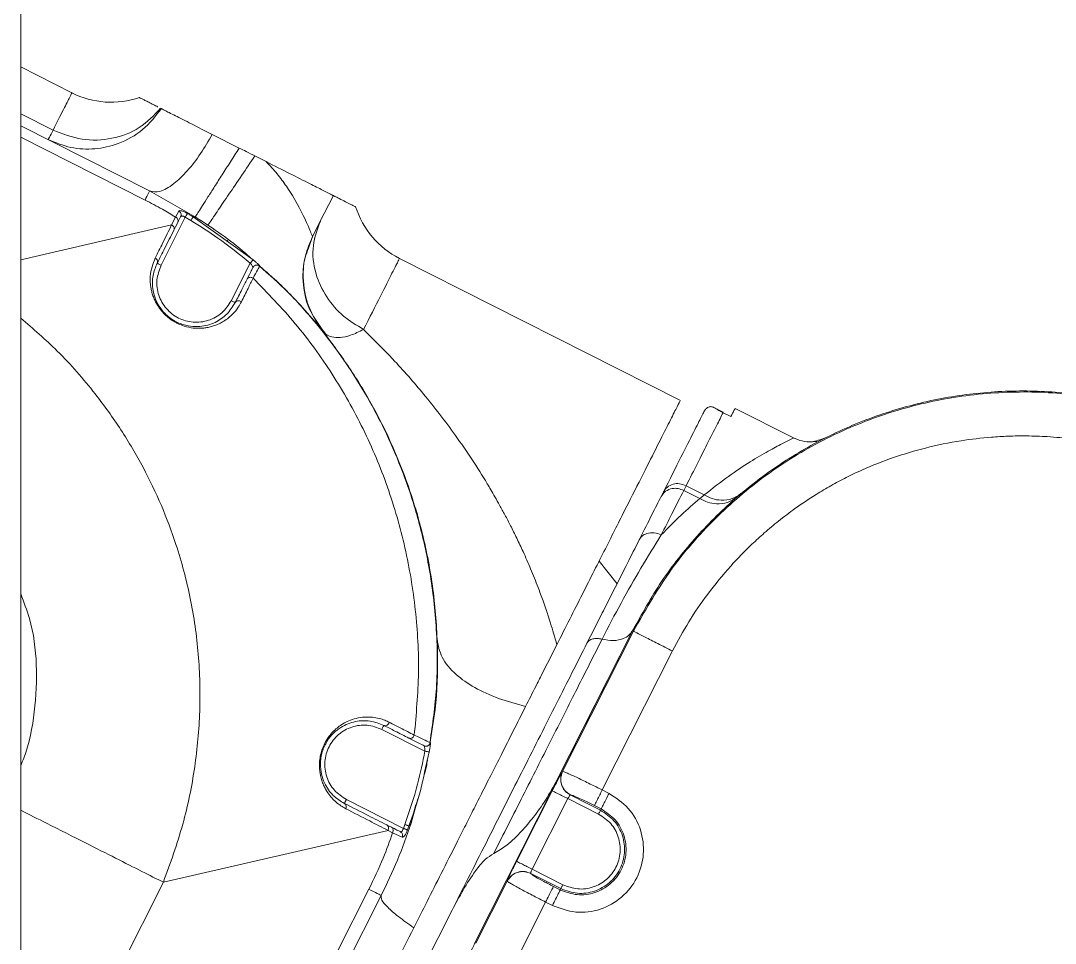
# Model space of a CAD drawing. Header units: millimetres. Extents: x 169 to 14583, y -399 to 10804.
# Drawn here: x 2617.8 to 2736.2, y 2919 to 3024.5 of the extents above; entities that cross this region are included whole.
import ezdxf

# ---------------------------------------------------------------- set-up
doc = ezdxf.new("R2010")
doc.units = ezdxf.units.MM
doc.header["$LTSCALE"] = 35

msp = doc.modelspace()

# ---------------------------------------------------------------- linework, layer by layer
at = {"color": 7, "linetype": 'Continuous', "lineweight": 18}
for p, q in [((2617.772, 2316.159), (2617.772, 3236.159)), ((2623.633, 3016.288), (2617.772, 3019.25)), ((2621.479, 3012.026), (2617.772, 3013.899)), ((2632.529, 3005.07), (2617.772, 3012.527)), ((2617.772, 3011.215), (2632.001, 3004.024)), ((2642.778, 3009.974), (2639.696, 3011.531)), ((2645.866, 3008.413), (2644.572, 3009.067)), ((2637.837, 3002.038), (2632.529, 3005.07)), ((2635.498, 3002.077), (2635.045, 3001.18)), ((2635.857, 3002.753), (2635.498, 3002.077)), ((2636.121, 3002.281), (2636.149, 3002.178)), ((2644.365, 2997.196), (2637.511, 3002.091)), ((2635.045, 3001.18), (2617.772, 2997.194)), ((2636.606, 3002.052), (2633.834, 2996.567)), ((2637.257, 3001.668), (2636.606, 3002.052)), ((2650.71, 2998.519), (2651.178, 2999.848)), ((2641.389, 2999.322), (2641.44, 2999.422)), ((2643.975, 2997.472), (2643.143, 2998.211)), ((2693.247, 2981.106), (2661.118, 2997.344)), ((2644.043, 2996.814), (2641.866, 2992.507)), ((2652.265, 2989.067), (2652.683, 2988.669)), ((2698.161, 2979.743), (2697.167, 2980.246)), ((2699.026, 2979.238), (2698.134, 2979.69)), ((2699.504, 2980.185), (2706.201, 2976.801)), ((2693.914, 2971.34), (2693.641, 2970.801)), ((2693.914, 2971.34), (2695.986, 2970.293)), ((2691.048, 2970.104), (2691.321, 2970.643)), ((2695.488, 2969.867), (2693.641, 2970.801)), ((2686.002, 2960.118), (2683.955, 2962.72)), ((2687.767, 2954.744), (2688.647, 2956.207)), ((2669.737, 2919.038), (2687.779, 2954.738)), ((2687.767, 2954.744), (2679.17, 2937.732)), ((2687.779, 2954.738), (2687.887, 2954.683)), ((2679.783, 2938.648), (2687.887, 2954.683)), ((2684.313, 2936.53), (2692.348, 2952.429)), ((2664.023, 2940.974), (2659.097, 2943.463)), ((2663.986, 2938.548), (2664.515, 2940.884)), ((2679.773, 2938.64), (2679.783, 2938.648)), ((2684.313, 2936.53), (2685.087, 2936.139)), ((2661.562, 2932.133), (2655.037, 2935.431)), ((2662.425, 2932.673), (2662.979, 2934.846)), ((2662.446, 2932.725), (2663.197, 2935.522)), ((2676.294, 2927.46), (2680.376, 2935.538)), ((2680.376, 2935.538), (2683.887, 2933.764)), ((2684.186, 2934.356), (2683.412, 2934.747)), ((2684.112, 2934.21), (2684.186, 2934.356)), ((2661.562, 2932.133), (2661.731, 2932.581)), ((2659.804, 2931.901), (2634.095, 2925.968)), ((2659.804, 2931.901), (2660.331, 2931.635)), ((2660.331, 2931.635), (2661.412, 2931.124)), ((2661.299, 2931.746), (2661.336, 2931.649)), ((2676.294, 2927.46), (2679.805, 2925.686)), ((2623.623, 2905.247), (2634.095, 2925.968)), ((2669.845, 2918.983), (2673.439, 2926.094)), ((2673.439, 2926.094), (2673.439, 2926.106)), ((2678.731, 2925.485), (2679.506, 2925.094)), ((2679.506, 2925.094), (2679.58, 2925.24)), ((2639.62, 2886.079), (2659.015, 2924.457)), ((2667.131, 2922.779), (2655.237, 2899.244)), ((2674.306, 2916.729), (2677.831, 2923.703)), ((2678.605, 2923.311), (2677.831, 2923.703)), ((2669.737, 2919.038), (2669.845, 2918.983))]:
    msp.add_line(p, q, dxfattribs=at)
at = {"color": 7, "linetype": 'Continuous', "lineweight": 18, "flags": 128}
for points in [[(2651.178, 2999.848), (2652.504, 3002.471), (2653.546, 3004.532)], [(2635.745, 3001.458), (2635.491, 3000.955), (2635.292, 3000.56)], [(2674.509, 2928.362), (2676.796, 2932.886), (2678.592, 2936.44)], [(2680.657, 2935.956), (2680.662, 2935.96), (2680.667, 2935.963)], [(2680.657, 2935.956), (2682.592, 2934.978), (2684.112, 2934.21)], [(2659.654, 2932.537), (2659.949, 2932.388), (2660.181, 2932.271)], [(2676.124, 2926.975), (2676.124, 2926.981), (2676.124, 2926.987)], [(2676.124, 2926.987), (2678.059, 2926.009), (2679.58, 2925.24)], [(2657.613, 2925.165), (2646.752, 2903.674), (2638.218, 2886.788)]]:
    msp.add_lwpolyline(points, dxfattribs=at)
at = {"color": 7, "linetype": 'Continuous', "lineweight": 18}
for centre, start, end in [((2628.143, 3025.213), 243.18857, 288.86418), ((2665.628, 3006.269), 197.5517, 243.18857)]:
    msp.add_arc(centre, 10, start, end, dxfattribs=at)
for points, knots in [([(2623.626, 3016.274), (2623.628, 3016.279), (2623.707, 3016.435), (2623.42, 3015.867), (2622.766, 3014.573), (2621.908, 3012.875), (2621.479, 3012.026)], [0, 0, 0, 0, 0.0102152, 0.3401435, 0.6700717, 1, 1, 1, 1]), ([(2631.377, 3015.736), (2631.372, 3015.739), (2631.35, 3015.75), (2631.446, 3015.701), (2631.654, 3015.596), (2631.991, 3015.426), (2632.446, 3015.196), (2632.954, 3014.939), (2633.331, 3014.749), (2633.457, 3014.684), (2633.466, 3014.68)], [0, 0, 0, 0, 0.0388555, 0.1669716, 0.2997293, 0.4488894, 0.6119763, 0.7923857, 0.9862461, 1, 1, 1, 1]), ([(2620.926, 3010.933), (2621.776, 3010.586), (2623.474, 3009.891), (2626.264, 3009.772), (2629.111, 3010.403), (2631.869, 3011.916), (2633.201, 3013.624), (2633.866, 3014.478)], [0, 0, 0, 0, 0.1867671, 0.3735343, 0.5603014, 0.7801507, 1, 1, 1, 1]), ([(2639.696, 3011.531), (2639.258, 3010.784), (2638.354, 3009.242), (2636.817, 3007.277), (2635.194, 3005.717), (2633.646, 3004.825), (2632.893, 3004.99), (2632.529, 3005.07)], [0, 0, 0, 0, 0.1788032, 0.3691635, 0.5643795, 0.7898389, 1, 1, 1, 1]), ([(2644.572, 3009.067), (2644.237, 3009.237), (2643.639, 3009.539), (2643.041, 3009.841), (2642.778, 3009.974)], [0, 0, 0, 0, 0.5602023, 1, 1, 1, 1]), ([(2644.572, 3009.067), (2644.064, 3008.319), (2643.011, 3006.77), (2641.545, 3004.612), (2640.263, 3002.726), (2639.361, 3001.398), (2639.245, 3001.228), (2639.189, 3001.146)], [0, 0, 0, 0, 0.1786165, 0.3695504, 0.5655304, 0.7911622, 1, 1, 1, 1]), ([(2645.866, 3008.413), (2646.29, 3007.954), (2647.141, 3007.032), (2648.551, 3005.113), (2649.889, 3002.803), (2650.701, 3000.971), (2651.066, 3000.058), (2651.124, 2999.905), (2651.153, 2999.829)], [0, 0, 0, 0, 0.1284438, 0.2581537, 0.5159483, 0.7641213, 0.883391, 1, 1, 1, 1]), ([(2653.546, 3004.532), (2653.484, 3004.563), (2653.361, 3004.626), (2652.387, 3005.118), (2650.819, 3005.91), (2648.611, 3007.026), (2646.781, 3007.951), (2645.866, 3008.413)], [0, 0, 0, 0, 0.1867618, 0.3735235, 0.5602853, 0.7801427, 1, 1, 1, 1]), ([(2632.529, 3005.07), (2632.5, 3005.012), (2632.448, 3004.91), (2632.137, 3004.295), (2632.001, 3004.024)], [0, 0, 0, 0, 0.5601463, 1, 1, 1, 1]), ([(2653.546, 3004.532), (2653.584, 3004.513), (2653.667, 3004.471), (2654.22, 3004.192), (2654.908, 3003.844), (2655.551, 3003.519), (2655.943, 3003.321), (2656.114, 3003.234), (2656.083, 3003.25), (2656.077, 3003.253)], [0, 0, 0, 0, 0.1559821, 0.333792, 0.5250147, 0.6920313, 0.8359965, 0.9682316, 1, 1, 1, 1]), ([(2632.001, 3004.024), (2632.666, 3003.678), (2633.856, 3003.06), (2634.996, 3002.377), (2635.498, 3002.077)], [0, 0, 0, 0, 0.5597784, 1, 1, 1, 1]), ([(2635.498, 3002.077), (2635.558, 3002.038), (2635.682, 3001.957), (2635.778, 3001.775), (2635.798, 3001.598), (2635.762, 3001.503), (2635.745, 3001.458)], [0, 0, 0, 0, 0.2702613, 0.5624294, 0.7897364, 1, 1, 1, 1]), ([(2636.074, 3002.108), (2636.023, 3002.007), (2635.932, 3001.828), (2635.803, 3001.571), (2635.745, 3001.458)], [0, 0, 0, 0, 0.5595574, 1, 1, 1, 1]), ([(2636.854, 3002.478), (2636.791, 3002.514), (2636.669, 3002.583), (2636.446, 3002.692), (2636.195, 3002.793), (2635.968, 3002.829), (2635.896, 3002.779), (2635.857, 3002.753)], [0, 0, 0, 0, 0.13320457, 0.25760528, 0.4787672, 0.72405485, 1, 1, 1, 1]), ([(2636.074, 3002.108), (2636.096, 3002.171), (2636.143, 3002.302), (2636.099, 3002.502), (2635.997, 3002.66), (2635.903, 3002.723), (2635.857, 3002.753)], [0, 0, 0, 0, 0.2693798, 0.5607258, 0.7882802, 1, 1, 1, 1]), ([(2636.208, 3002.196), (2636.188, 3002.192), (2636.127, 3002.181), (2636.095, 3002.137), (2636.074, 3002.108)], [0, 0, 0, 0, 0.32761448, 1, 1, 1, 1]), ([(2636.606, 3002.052), (2636.578, 3002.07), (2636.521, 3002.106), (2636.434, 3002.15), (2636.351, 3002.181), (2636.273, 3002.198), (2636.23, 3002.197), (2636.208, 3002.196)], [0, 0, 0, 0, 0.1999371, 0.3988706, 0.5976577, 0.7975983, 1, 1, 1, 1]), ([(2636.854, 3002.478), (2636.845, 3002.462), (2636.827, 3002.431), (2636.76, 3002.315), (2636.682, 3002.183), (2636.631, 3002.095), (2636.606, 3002.052)], [0, 0, 0, 0, 0.2727744, 0.5624788, 0.7880719, 1, 1, 1, 1]), ([(2637.511, 3002.091), (2637.388, 3002.164), (2637.17, 3002.294), (2636.951, 3002.422), (2636.854, 3002.478)], [0, 0, 0, 0, 0.5600437, 1, 1, 1, 1]), ([(2637.511, 3002.091), (2637.502, 3002.076), (2637.483, 3002.045), (2637.414, 3001.929), (2637.335, 3001.797), (2637.282, 3001.71), (2637.257, 3001.668)], [0, 0, 0, 0, 0.2770404, 0.5679932, 0.7918615, 1, 1, 1, 1]), ([(2637.837, 3002.038), (2637.785, 3002.063), (2637.693, 3002.108), (2637.567, 3002.096), (2637.511, 3002.091)], [0, 0, 0, 0, 0.5592937, 1, 1, 1, 1]), ([(2635.045, 3001.18), (2634.702, 3000.489), (2634.09, 2999.254), (2633.447, 2997.959), (2633.164, 2997.389)], [0, 0, 0, 0, 0.5599979, 1, 1, 1, 1]), ([(2635.292, 3000.56), (2635.312, 3000.62), (2635.355, 3000.745), (2635.301, 3000.938), (2635.189, 3001.091), (2635.092, 3001.151), (2635.045, 3001.18)], [0, 0, 0, 0, 0.2702613, 0.5624294, 0.7897365, 1, 1, 1, 1]), ([(2644.043, 2996.814), (2642.824, 2997.798), (2640.656, 2999.549), (2638.293, 3001.022), (2637.257, 3001.668)], [0, 0, 0, 0, 0.5620497, 1, 1, 1, 1]), ([(2644.038, 2997.43), (2643.852, 2997.601), (2641.957, 2999.358), (2639.791, 3000.767), (2637.837, 3002.038)], [0, 0, 0, 0, 0.0977542, 1, 1, 1, 1]), ([(2657.01, 2989.217), (2656.215, 2989.693), (2654.563, 2990.681), (2652.648, 2992.919), (2651.359, 2995.701), (2651.012, 2998.797), (2651.726, 3000.697), (2652.069, 3001.61)], [0, 0, 0, 0, 0.1768132, 0.3671494, 0.5635509, 0.7902753, 1, 1, 1, 1]), ([(2635.292, 3000.56), (2634.944, 2999.873), (2634.324, 2998.646), (2633.674, 2997.359), (2633.388, 2996.792)], [0, 0, 0, 0, 0.5602368, 1, 1, 1, 1]), ([(2652.265, 2989.067), (2651.66, 2989.989), (2650.446, 2991.838), (2649.954, 2994.899), (2650.216, 2997.623), (2650.848, 2999.111), (2651.153, 2999.829)], [0, 0, 0, 0, 0.2878119, 0.5770094, 0.7956661, 1, 1, 1, 1]), ([(2651.153, 2999.829), (2651.156, 2999.826), (2651.162, 2999.819), (2651.173, 2999.839), (2651.178, 2999.848)], [0, 0, 0, 0, 0.5524204, 1, 1, 1, 1]), ([(2652.683, 2988.669), (2652.023, 2989.556), (2650.673, 2991.37), (2650.024, 2994.507), (2650.103, 2996.97), (2650.57, 2998.161), (2650.71, 2998.519)], [0, 0, 0, 0, 0.3111112, 0.6365664, 0.8908496, 1, 1, 1, 1]), ([(2633.164, 2997.389), (2632.912, 2996.723), (2632.533, 2995.724), (2632.597, 2994.312), (2632.755, 2993.547), (2632.899, 2993.066), (2633.129, 2992.495), (2633.48, 2991.859), (2633.946, 2991.249), (2634.359, 2990.839), (2634.703, 2990.541), (2635.052, 2990.281), (2635.433, 2990.05), (2635.908, 2989.81), (2636.612, 2989.531), (2637.356, 2989.382), (2638.013, 2989.339), (2638.494, 2989.349), (2638.978, 2989.402), (2639.476, 2989.503), (2639.988, 2989.659), (2640.507, 2989.875), (2641.241, 2990.277), (2641.998, 2990.891), (2642.639, 2991.668), (2642.913, 2992.17), (2643.025, 2992.377)], [0, 0, 0, 0, 0.1626966, 0.2441713, 0.2714095, 0.2986953, 0.3260428, 0.3647261, 0.3985442, 0.4208909, 0.4331811, 0.4517537, 0.4716627, 0.486392, 0.5177595, 0.5697463, 0.5957695, 0.6218004, 0.6494997, 0.6800969, 0.713593, 0.7499906, 0.7892937, 0.8806276, 0.9508678, 1, 1, 1, 1]), ([(2633.164, 2997.389), (2633.22, 2997.349), (2633.336, 2997.265), (2633.421, 2997.09), (2633.437, 2996.924), (2633.404, 2996.835), (2633.388, 2996.792)], [0, 0, 0, 0, 0.2735635, 0.5653915, 0.7910605, 1, 1, 1, 1]), ([(2633.388, 2996.792), (2633.203, 2996.34), (2632.835, 2995.439), (2632.808, 2994.019), (2633.153, 2992.707), (2633.63, 2991.789), (2634.234, 2991.058), (2634.792, 2990.558), (2635.408, 2990.155), (2636.24, 2989.767), (2637.229, 2989.534), (2638.627, 2989.519), (2640.079, 2989.961), (2641.451, 2990.912), (2642.025, 2991.825), (2642.313, 2992.282)], [0, 0, 0, 0, 0.1268297, 0.2527814, 0.3151512, 0.3764278, 0.4067183, 0.436813, 0.4669906, 0.4974482, 0.5590231, 0.6214362, 0.7471284, 0.8735012, 1, 1, 1, 1]), ([(2643.671, 2994.969), (2643.855, 2995.333), (2644.181, 2995.979), (2644.296, 2996.206), (2644.346, 2996.306)], [0, 0, 0, 0, 0.5634778, 1, 1, 1, 1]), ([(2644.043, 2996.814), (2644.088, 2996.867), (2644.181, 2996.978), (2644.287, 2997.103), (2644.345, 2997.171), (2644.353, 2997.181), (2644.355, 2997.184)], [0, 0, 0, 0, 0.3024937, 0.6285287, 0.8822839, 1, 1, 1, 1]), ([(2644.346, 2996.306), (2644.347, 2996.325), (2644.35, 2996.365), (2644.28, 2996.487), (2644.174, 2996.641), (2644.087, 2996.756), (2644.043, 2996.814)], [0, 0, 0, 0, 0.2421011, 0.4900932, 0.7437428, 1, 1, 1, 1]), ([(2644.918, 2996.553), (2644.883, 2996.563), (2644.791, 2996.589), (2644.624, 2996.56), (2644.452, 2996.468), (2644.38, 2996.358), (2644.346, 2996.306)], [0, 0, 0, 0, 0.1570663, 0.4222765, 0.7261675, 1, 1, 1, 1]), ([(2645.115, 2996.458), (2645.072, 2996.488), (2644.982, 2996.551), (2644.811, 2996.587), (2644.625, 2996.562), (2644.451, 2996.467), (2644.38, 2996.358), (2644.346, 2996.306)], [0, 0, 0, 0, 0.17353034, 0.36499259, 0.56478348, 0.79371372, 1, 1, 1, 1]), ([(2645.115, 2996.458), (2645.116, 2996.467), (2645.118, 2996.488), (2645.062, 2996.565), (2644.929, 2996.701), (2644.727, 2996.884), (2644.533, 2997.053), (2644.423, 2997.147), (2644.365, 2997.196)], [0, 0, 0, 0, 0.13184907, 0.27298674, 0.50706283, 0.73565031, 0.86243103, 1, 1, 1, 1]), ([(2644.37, 2995.081), (2644.55, 2995.42), (2644.909, 2996.097), (2645.046, 2996.337), (2645.115, 2996.458)], [0, 0, 0, 0, 0.4999104, 1, 1, 1, 1]), ([(2664.608, 2942.011), (2664.901, 2944.061), (2665.528, 2948.45), (2665.421, 2955.136), (2664.654, 2961.684), (2663.319, 2967.549), (2661.631, 2972.692), (2659.75, 2977.115), (2657.661, 2981.161), (2655.481, 2984.71), (2653.113, 2988.032), (2650.491, 2991.229), (2647.815, 2994.135), (2645.831, 2995.844), (2645.058, 2996.511)], [0, 0, 0, 0, 0.103629, 0.2219188, 0.3305052, 0.4292992, 0.518245, 0.5973138, 0.666496, 0.7433582, 0.803596, 0.8690369, 0.9489221, 1, 1, 1, 1]), ([(2664.58, 2941.766), (2664.805, 2943.08), (2665.389, 2946.49), (2665.56, 2952.164), (2665.164, 2958.664), (2664.024, 2965.123), (2662.357, 2970.863), (2660.359, 2975.905), (2658.186, 2980.305), (2655.625, 2984.576), (2652.411, 2989.012), (2648.934, 2993.078), (2646.2, 2995.488), (2645.065, 2996.488)], [0, 0, 0, 0, 0.0662992, 0.1720709, 0.2800305, 0.3875058, 0.4944818, 0.5737557, 0.6542829, 0.7360606, 0.8190874, 0.924863, 1, 1, 1, 1]), ([(2657.01, 2989.217), (2657.69, 2990.563), (2659.051, 2993.255), (2660.335, 2995.797), (2661.052, 2997.214), (2661.049, 2997.209), (2661.048, 2997.207)], [0, 0, 0, 0, 0.2726963, 0.5453925, 0.8180888, 1, 1, 1, 1]), ([(2642.313, 2992.282), (2642.569, 2992.789), (2643.027, 2993.696), (2643.474, 2994.58), (2643.671, 2994.969)], [0, 0, 0, 0, 0.5591731, 1, 1, 1, 1]), ([(2643.025, 2992.377), (2643.28, 2992.888), (2643.734, 2993.801), (2644.176, 2994.69), (2644.37, 2995.081)], [0, 0, 0, 0, 0.5600015, 1, 1, 1, 1]), ([(2644.37, 2995.081), (2644.326, 2995.106), (2644.234, 2995.159), (2644.074, 2995.189), (2643.907, 2995.171), (2643.757, 2995.098), (2643.699, 2995.011), (2643.671, 2994.969)], [0, 0, 0, 0, 0.1761787, 0.3680679, 0.5666456, 0.7938934, 1, 1, 1, 1]), ([(2662.809, 2942.802), (2663.025, 2945.175), (2663.457, 2949.919), (2663.054, 2957.13), (2661.876, 2964.266), (2659.861, 2971.227), (2657.065, 2977.901), (2653.516, 2984.169), (2649.323, 2989.994), (2646.021, 2993.386), (2644.37, 2995.081)], [0, 0, 0, 0, 0.1251804, 0.2503402, 0.3754697, 0.5005526, 0.6255696, 0.7504991, 0.8753179, 1, 1, 1, 1]), ([(2643.025, 2992.377), (2642.982, 2992.404), (2642.89, 2992.46), (2642.727, 2992.496), (2642.556, 2992.483), (2642.401, 2992.412), (2642.341, 2992.324), (2642.313, 2992.282)], [0, 0, 0, 0, 0.1742621, 0.3654775, 0.564506, 0.7929462, 1, 1, 1, 1]), ([(2634.095, 2925.968), (2634.891, 2928.161), (2636.449, 2932.449), (2637.78, 2939.04), (2638.38, 2945.564), (2638.218, 2952.039), (2637.3, 2958.448), (2635.791, 2964.131), (2633.914, 2969.126), (2631.816, 2973.512), (2629.287, 2977.793), (2626.051, 2982.28), (2622.272, 2986.645), (2619.197, 2989.292), (2617.772, 2990.519)], [0, 0, 0, 0, 0.0985185, 0.1926971, 0.282353, 0.3735797, 0.4639683, 0.5533239, 0.619628, 0.6876299, 0.7572443, 0.8283924, 0.9204394, 1, 1, 1, 1]), ([(2652.683, 2988.669), (2652.903, 2988.549), (2653.364, 2988.299), (2654.318, 2988.256), (2655.517, 2988.491), (2656.499, 2988.968), (2657.01, 2989.217)], [0, 0, 0, 0, 0.2182669, 0.4573774, 0.7177162, 1, 1, 1, 1]), ([(2679.116, 2953.144), (2678.993, 2953.585), (2678.764, 2954.41), (2678.417, 2955.547), (2678.121, 2956.471), (2677.836, 2957.323), (2677.469, 2958.369), (2676.902, 2959.9), (2676.145, 2961.782), (2675.32, 2963.665), (2674.548, 2965.309), (2673.852, 2966.71), (2673.201, 2967.96), (2672.601, 2969.063), (2672.061, 2970.022), (2671.586, 2970.84), (2670.162, 2973.234), (2667.711, 2976.954), (2664.057, 2981.679), (2660.539, 2985.704), (2658.132, 2988.1), (2657.01, 2989.217)], [0, 0, 0, 0, 0.0314071, 0.0587213, 0.0819311, 0.0983642, 0.1209343, 0.1587462, 0.2118652, 0.262483, 0.3027756, 0.3395009, 0.3726436, 0.4021891, 0.4281252, 0.4504407, 0.4691251, 0.6252535, 0.7658909, 0.8908667, 1, 1, 1, 1]), ([(2687.887, 2954.683), (2689.15, 2956.926), (2691.674, 2961.411), (2696.718, 2967.297), (2702.536, 2972.384), (2709.089, 2976.501), (2716.149, 2979.543), (2723.549, 2981.465), (2731.101, 2982.219), (2738.706, 2981.9), (2743.623, 2980.727), (2746.082, 2980.141)], [0, 0, 0, 0, 0.1119983, 0.2239965, 0.3359948, 0.4479931, 0.5599913, 0.6699935, 0.7799957, 0.8899978, 1, 1, 1, 1]), ([(2693.198, 2981.009), (2693.203, 2981.018), (2693.215, 2981.043), (2692.775, 2980.171), (2691.931, 2978.501), (2690.676, 2976.017), (2689.043, 2972.788), (2687.05, 2968.843), (2684.716, 2964.226), (2682.09, 2959.03), (2680.108, 2955.108), (2679.116, 2953.144)], [0, 0, 0, 0, 0.07065934, 0.18699272, 0.3029943, 0.41899597, 0.53532947, 0.65166066, 0.76765843, 0.88365932, 1, 1, 1, 1]), ([(2691.321, 2970.643), (2692.024, 2972.035), (2693.43, 2974.817), (2694.836, 2977.598), (2695.755, 2979.417), (2695.868, 2979.641), (2695.925, 2979.753)], [0, 0, 0, 0, 0.250078, 0.4999741, 0.7498828, 1, 1, 1, 1]), ([(2698.134, 2979.69), (2697.908, 2979.243), (2697.457, 2978.351), (2696.421, 2976.301), (2695.246, 2973.977), (2694.358, 2972.219), (2693.914, 2971.34)], [0, 0, 0, 0, 0.2799847, 0.5599695, 0.7799847, 1, 1, 1, 1]), ([(2696.007, 2979.899), (2695.991, 2979.872), (2695.962, 2979.824), (2695.936, 2979.775), (2695.925, 2979.753)], [0, 0, 0, 0, 0.5599913, 1, 1, 1, 1]), ([(2696.007, 2979.899), (2696.081, 2980.003), (2696.221, 2980.2), (2696.439, 2980.339), (2696.632, 2980.388), (2696.797, 2980.38), (2696.945, 2980.343), (2697.088, 2980.286), (2697.248, 2980.205), (2697.423, 2980.102), (2697.627, 2979.975), (2697.814, 2979.863), (2697.982, 2979.769), (2698.071, 2979.722), (2698.114, 2979.7), (2698.134, 2979.69)], [0, 0, 0, 0, 0.1885351, 0.3575405, 0.4876288, 0.5879901, 0.6689717, 0.7427451, 0.8079438, 0.8838587, 0.9394366, 0.9775817, 0.9903762, 0.9954363, 1, 1, 1, 1]), ([(2692.348, 2952.429), (2692.953, 2953.552), (2694.161, 2955.799), (2696.399, 2959.045), (2698.823, 2962.009), (2701.047, 2964.296), (2702.9, 2965.992), (2704.536, 2967.36), (2706.506, 2968.849), (2708.512, 2970.189), (2710.482, 2971.356), (2712.242, 2972.295), (2714.606, 2973.419), (2717.613, 2974.608), (2721.389, 2975.734), (2725.141, 2976.501), (2728.31, 2976.874), (2730.817, 2977.021), (2732.949, 2977.052), (2735.418, 2976.965), (2737.819, 2976.741), (2740.084, 2976.403), (2742.043, 2976.027), (2743.344, 2975.697), (2744.003, 2975.53)], [0, 0, 0, 0, 0.0624932, 0.12497729, 0.1929489, 0.24997496, 0.28122556, 0.31605152, 0.35445448, 0.40226411, 0.43421271, 0.46667772, 0.5, 0.5624932, 0.62497729, 0.6929489, 0.74997496, 0.78122556, 0.81605152, 0.85445448, 0.90226412, 0.93421271, 0.96667796, 1, 1, 1, 1]), ([(2706.201, 2976.801), (2706.135, 2976.769), (2706.003, 2976.706), (2704.964, 2976.191), (2703.382, 2975.349), (2701.283, 2974.113), (2698.805, 2972.498), (2696.926, 2971.028), (2695.986, 2970.293)], [0, 0, 0, 0, 0.1662312, 0.332564, 0.4990784, 0.6658174, 0.8327925, 1, 1, 1, 1]), ([(2706.201, 2976.801), (2706.524, 2976.668), (2707.172, 2976.402), (2708.442, 2976.303), (2709.292, 2976.613), (2709.811, 2976.802)], [0, 0, 0, 0, 0.2805197, 0.561039, 1, 1, 1, 1]), ([(2708.856, 2976.356), (2708.858, 2976.358), (2708.923, 2976.407), (2708.678, 2976.379), (2708.281, 2976.374), (2708.089, 2976.371)], [0, 0, 0, 0, 0.0139352, 0.5222831, 1, 1, 1, 1]), ([(2688.541, 2965.143), (2689.051, 2966.151), (2689.961, 2967.953), (2690.716, 2969.446), (2691.048, 2970.104)], [0, 0, 0, 0, 0.5599212, 1, 1, 1, 1]), ([(2691.048, 2970.104), (2691.2, 2970.321), (2691.505, 2970.756), (2692.249, 2971.04), (2692.996, 2971.057), (2693.426, 2970.886), (2693.641, 2970.801)], [0, 0, 0, 0, 0.27961886, 0.5592377, 0.77961904, 1, 1, 1, 1]), ([(2693.641, 2970.801), (2693.204, 2969.934), (2692.422, 2968.387), (2691.481, 2966.526), (2691.067, 2965.707)], [0, 0, 0, 0, 0.55997376, 1, 1, 1, 1]), ([(2695.986, 2970.293), (2695.893, 2970.214), (2695.726, 2970.072), (2695.56, 2969.93), (2695.488, 2969.867)], [0, 0, 0, 0, 0.5600052, 1, 1, 1, 1]), ([(2700.18, 2970.432), (2699.854, 2970.213), (2699.186, 2969.765), (2698.009, 2969.628), (2696.905, 2969.811), (2696.288, 2970.134), (2695.986, 2970.293)], [0, 0, 0, 0, 0.2739227, 0.5609883, 0.7854534, 1, 1, 1, 1]), ([(2695.488, 2969.867), (2694.777, 2969.262), (2693.355, 2968.051), (2691.83, 2966.489), (2691.067, 2965.707)], [0, 0, 0, 0, 0.4996732, 1, 1, 1, 1]), ([(2699.718, 2970.038), (2699.376, 2969.805), (2698.687, 2969.336), (2697.478, 2969.207), (2696.381, 2969.399), (2695.778, 2969.715), (2695.488, 2969.867)], [0, 0, 0, 0, 0.2854547, 0.5752724, 0.7950923, 1, 1, 1, 1]), ([(2691.067, 2965.707), (2690.299, 2964.47), (2688.82, 2962.084), (2686.538, 2958.111), (2685.023, 2955.188), (2684.295, 2953.786)], [0, 0, 0, 0, 0.3594241, 0.6926038, 1, 1, 1, 1]), ([(2691.067, 2965.707), (2690.801, 2965.809), (2690.248, 2966.021), (2689.448, 2965.927), (2688.851, 2965.61), (2688.641, 2965.294), (2688.541, 2965.143)], [0, 0, 0, 0, 0.2702613, 0.5624294, 0.7897364, 1, 1, 1, 1]), ([(2682.559, 2953.307), (2682.925, 2954.03), (2683.667, 2955.498), (2684.742, 2957.625), (2685.925, 2959.966), (2687.215, 2962.518), (2688.088, 2964.247), (2688.541, 2965.143)], [0, 0, 0, 0, 0.1599902, 0.3247221, 0.5019346, 0.7419906, 1, 1, 1, 1]), ([(2617.772, 2958.953), (2618.133, 2958.028), (2619.144, 2955.436), (2619.712, 2950.838), (2619.451, 2945.458), (2618.721, 2941.555), (2617.894, 2939.6), (2617.772, 2939.312)], [0, 0, 0, 0, 0.1480451, 0.4147783, 0.6828441, 0.9534017, 1, 1, 1, 1]), ([(2684.295, 2953.786), (2684.734, 2953.709), (2685.618, 2953.554), (2686.671, 2953.771), (2687.401, 2954.186), (2687.648, 2954.562), (2687.767, 2954.744)], [0, 0, 0, 0, 0.2851816, 0.5750643, 0.7950185, 1, 1, 1, 1]), ([(2675.546, 2946.081), (2674.484, 2946.369), (2672.326, 2946.955), (2669.636, 2948.207), (2667.383, 2949.783), (2665.796, 2951.66), (2665.546, 2953.071), (2665.423, 2953.764)], [0, 0, 0, 0, 0.1824162, 0.3707172, 0.5615059, 0.7844248, 1, 1, 1, 1]), ([(2667.131, 2922.779), (2668.534, 2925.556), (2671.34, 2931.108), (2675.344, 2939.029), (2679.147, 2946.555), (2681.422, 2951.055), (2682.559, 2953.307)], [0, 0, 0, 0, 0.2500992, 0.4999754, 0.7498636, 1, 1, 1, 1]), ([(2679.116, 2953.144), (2678.544, 2952.012), (2677.737, 2950.417), (2676.553, 2948.073), (2675.934, 2946.848), (2675.546, 2946.081)], [0, 0, 0, 0, 0.476824, 0.6720991, 1, 1, 1, 1]), ([(2662.747, 2920.756), (2663.257, 2921.765), (2664.325, 2923.878), (2665.964, 2927.12), (2667.386, 2929.934), (2668.585, 2932.308), (2669.54, 2934.196), (2670.537, 2936.17), (2671.619, 2938.311), (2672.832, 2940.71), (2674.157, 2943.332), (2675.077, 2945.152), (2675.546, 2946.081)], [0, 0, 0, 0, 0.1048629, 0.2193159, 0.3485397, 0.4202211, 0.4954247, 0.573657, 0.6611205, 0.7624304, 0.8787231, 1, 1, 1, 1]), ([(2659.939, 2944.272), (2659.773, 2944.351), (2659.405, 2944.529), (2658.772, 2944.733), (2658.002, 2944.871), (2657.114, 2944.888), (2656.201, 2944.756), (2655.364, 2944.481), (2654.495, 2944.042), (2653.803, 2943.518), (2653.332, 2943.007), (2653.174, 2942.814), (2652.945, 2942.519), (2652.691, 2942.131), (2652.443, 2941.626), (2652.251, 2941.155), (2652.076, 2940.556), (2651.953, 2939.774), (2651.95, 2939.118), (2652.004, 2938.573), (2652.085, 2938.102), (2652.221, 2937.597), (2652.416, 2937.085), (2652.646, 2936.623), (2653.093, 2935.899), (2653.835, 2935.061), (2654.592, 2934.606), (2654.969, 2934.379)], [0, 0, 0, 0, 0.03729004, 0.08275135, 0.13620771, 0.19781646, 0.26316977, 0.31866078, 0.36429044, 0.4378018, 0.46063187, 0.46852526, 0.47405899, 0.51430948, 0.53157048, 0.54687623, 0.57871705, 0.60842075, 0.64537223, 0.66442671, 0.68499273, 0.71530738, 0.74562666, 0.77596429, 0.80633133, 0.90362516, 1, 1, 1, 1]), ([(2659.322, 2943.909), (2658.807, 2944.11), (2657.776, 2944.512), (2656.087, 2944.443), (2654.658, 2943.916), (2653.562, 2943.069), (2652.929, 2942.309), (2652.51, 2941.541), (2652.265, 2940.896), (2652.11, 2940.212), (2652.035, 2939.309), (2652.16, 2938.288), (2652.631, 2936.986), (2653.503, 2935.792), (2654.374, 2935.254), (2654.812, 2934.984)], [0, 0, 0, 0, 0.1265033, 0.2529124, 0.3785941, 0.440991, 0.5025884, 0.5331071, 0.5634019, 0.5936201, 0.6239656, 0.6851809, 0.7474375, 0.8732217, 1, 1, 1, 1]), ([(2659.939, 2944.272), (2659.92, 2944.224), (2659.88, 2944.123), (2659.772, 2943.994), (2659.628, 2943.899), (2659.465, 2943.86), (2659.369, 2943.893), (2659.322, 2943.909)], [0, 0, 0, 0, 0.1740216, 0.3653185, 0.5645973, 0.7931987, 1, 1, 1, 1]), ([(2662.809, 2942.802), (2662.277, 2943.075), (2661.328, 2943.561), (2660.363, 2944.054), (2659.939, 2944.272)], [0, 0, 0, 0, 0.5599982, 1, 1, 1, 1]), ([(2662.194, 2942.458), (2661.661, 2942.727), (2660.711, 2943.207), (2659.746, 2943.695), (2659.322, 2943.909)], [0, 0, 0, 0, 0.5607887, 1, 1, 1, 1]), ([(2662.194, 2942.458), (2662.232, 2942.444), (2662.311, 2942.414), (2662.451, 2942.43), (2662.599, 2942.501), (2662.733, 2942.63), (2662.785, 2942.747), (2662.809, 2942.802)], [0, 0, 0, 0, 0.1733494, 0.3637292, 0.5623778, 0.7913536, 1, 1, 1, 1]), ([(2663.932, 2941.58), (2663.771, 2941.661), (2663.48, 2941.808), (2662.591, 2942.258), (2662.194, 2942.458)], [0, 0, 0, 0, 0.5538074, 1, 1, 1, 1]), ([(2664.648, 2941.939), (2664.5, 2942.003), (2664.204, 2942.131), (2663.274, 2942.579), (2662.809, 2942.802)], [0, 0, 0, 0, 0.5001363, 1, 1, 1, 1]), ([(2664.648, 2941.939), (2664.634, 2941.888), (2664.603, 2941.778), (2664.489, 2941.64), (2664.321, 2941.541), (2664.119, 2941.51), (2663.992, 2941.557), (2663.932, 2941.58)], [0, 0, 0, 0, 0.1726997, 0.3644376, 0.565097, 0.7945823, 1, 1, 1, 1]), ([(2664.515, 2940.884), (2664.529, 2940.961), (2664.555, 2941.109), (2664.599, 2941.365), (2664.644, 2941.638), (2664.663, 2941.817), (2664.664, 2941.915), (2664.653, 2941.931), (2664.648, 2941.939)], [0, 0, 0, 0, 0.14271311, 0.27310868, 0.49702514, 0.73211196, 0.86523385, 1, 1, 1, 1]), ([(2661.731, 2932.581), (2662.254, 2934.107), (2663.198, 2936.856), (2663.769, 2939.705), (2664.023, 2940.974)], [0, 0, 0, 0, 0.5549864, 1, 1, 1, 1]), ([(2663.964, 2941.52), (2663.959, 2941.535), (2663.95, 2941.565), (2663.938, 2941.575), (2663.932, 2941.58)], [0, 0, 0, 0, 0.5037717, 1, 1, 1, 1]), ([(2664.023, 2940.974), (2664.017, 2941.048), (2664.007, 2941.196), (2663.989, 2941.395), (2663.972, 2941.479), (2663.964, 2941.52)], [0, 0, 0, 0, 0.3413706, 0.6763773, 1, 1, 1, 1]), ([(2664.515, 2940.884), (2664.506, 2940.886), (2664.486, 2940.889), (2664.353, 2940.914), (2664.189, 2940.943), (2664.077, 2940.964), (2664.023, 2940.974)], [0, 0, 0, 0, 0.2703808, 0.5623985, 0.789617, 1, 1, 1, 1]), ([(2663.853, 2937.962), (2663.981, 2938.378), (2664.18, 2939.026), (2664.27, 2939.703), (2664.302, 2939.945)], [0, 0, 0, 0, 0.642055, 1, 1, 1, 1]), ([(2662.193, 2932.408), (2662.686, 2933.792), (2663.405, 2935.806), (2663.847, 2937.895), (2663.986, 2938.548)], [0, 0, 0, 0, 0.6871299, 1, 1, 1, 1]), ([(2679.136, 2937.497), (2679.25, 2937.715), (2679.475, 2938.142), (2679.696, 2938.536), (2679.748, 2938.606), (2679.773, 2938.64)], [0, 0, 0, 0, 0.3411511, 0.6698153, 1, 1, 1, 1]), ([(2679.773, 2938.64), (2679.675, 2938.362), (2679.479, 2937.805), (2679.661, 2936.978), (2680.072, 2936.331), (2680.462, 2936.081), (2680.657, 2935.956)], [0, 0, 0, 0, 0.2796195, 0.559239, 0.7796197, 1, 1, 1, 1]), ([(2680.667, 2935.963), (2680.422, 2936.13), (2679.933, 2936.462), (2679.588, 2937.235), (2679.535, 2938), (2679.7, 2938.432), (2679.783, 2938.648)], [0, 0, 0, 0, 0.2796194, 0.559239, 0.7796198, 1, 1, 1, 1]), ([(2679.783, 2938.648), (2679.822, 2938.642), (2679.898, 2938.63), (2680.296, 2938.464), (2680.838, 2938.22), (2681.676, 2937.827), (2682.852, 2937.261), (2683.851, 2936.761), (2684.313, 2936.53)], [0, 0, 0, 0, 0.1538413, 0.2995057, 0.4369888, 0.566286, 0.7993587, 1, 1, 1, 1]), ([(2679.17, 2937.732), (2678.735, 2936.935), (2677.908, 2935.421), (2676.508, 2933.463), (2675.036, 2931.731), (2673.589, 2930.258), (2672.406, 2929.558), (2671.9, 2929.258)], [0, 0, 0, 0, 0.2406289, 0.4573277, 0.6367228, 0.8443226, 1, 1, 1, 1]), ([(2678.592, 2936.44), (2678.759, 2936.769), (2678.957, 2937.16), (2679.112, 2937.451), (2679.136, 2937.497)], [0, 0, 0, 0, 0.8424816, 1, 1, 1, 1]), ([(2678.592, 2936.44), (2678.629, 2936.421), (2678.706, 2936.382), (2679.191, 2936.137), (2679.783, 2935.838), (2680.184, 2935.636), (2680.376, 2935.538)], [0, 0, 0, 0, 0.2716166, 0.5636342, 0.7902637, 1, 1, 1, 1]), ([(2685.087, 2936.139), (2685.878, 2935.618), (2687.459, 2934.576), (2688.845, 2932.015), (2689.199, 2929.174), (2688.427, 2926.399), (2686.651, 2924.132), (2684.154, 2922.732), (2681.269, 2922.328), (2679.493, 2922.984), (2678.605, 2923.311)], [0, 0, 0, 0, 0.1250101, 0.2499986, 0.3749959, 0.4999959, 0.624992, 0.7499935, 0.8749467, 1, 1, 1, 1]), ([(2680.376, 2935.538), (2680.409, 2935.601), (2680.476, 2935.727), (2680.563, 2935.864), (2680.626, 2935.944), (2680.647, 2935.952), (2680.657, 2935.956)], [0, 0, 0, 0, 0.27866085, 0.55801875, 0.77880124, 1, 1, 1, 1]), ([(2680.667, 2935.963), (2680.736, 2935.954), (2680.874, 2935.935), (2681.613, 2935.617), (2682.499, 2935.203), (2683.108, 2934.899), (2683.412, 2934.747)], [0, 0, 0, 0, 0.2796963, 0.5593379, 0.7796715, 1, 1, 1, 1]), ([(2683.412, 2934.747), (2683.433, 2934.789), (2683.477, 2934.876), (2683.72, 2935.355), (2684.015, 2935.941), (2684.216, 2936.338), (2684.313, 2936.53)], [0, 0, 0, 0, 0.2688542, 0.5596592, 0.7873468, 1, 1, 1, 1]), ([(2654.969, 2934.379), (2654.991, 2934.447), (2655.036, 2934.585), (2655.002, 2934.776), (2654.922, 2934.913), (2654.847, 2934.961), (2654.812, 2934.984)], [0, 0, 0, 0, 0.2818819, 0.5756593, 0.7978057, 1, 1, 1, 1]), ([(2654.812, 2934.984), (2655.729, 2934.521), (2657.368, 2933.693), (2658.955, 2932.891), (2659.654, 2932.537)], [0, 0, 0, 0, 0.5597606, 1, 1, 1, 1]), ([(2634.095, 2925.968), (2633.315, 2926.363), (2631.755, 2927.151), (2628.697, 2928.696), (2625.035, 2930.547), (2621.326, 2932.422), (2618.763, 2933.717), (2617.772, 2934.218)], [0, 0, 0, 0, 0.2032364, 0.4064728, 0.6097092, 0.8491017, 1, 1, 1, 1]), ([(2654.969, 2934.379), (2655.885, 2933.91), (2657.522, 2933.071), (2659.107, 2932.259), (2659.804, 2931.901)], [0, 0, 0, 0, 0.55999954, 1, 1, 1, 1]), ([(2684.112, 2934.21), (2684.665, 2933.846), (2685.771, 2933.118), (2686.74, 2931.326), (2686.988, 2929.34), (2686.447, 2927.4), (2685.206, 2925.814), (2683.46, 2924.835), (2681.443, 2924.553), (2680.201, 2925.011), (2679.58, 2925.24)], [0, 0, 0, 0, 0.125, 0.25, 0.3750001, 0.5, 0.6249999, 0.75, 0.875, 1, 1, 1, 1]), ([(2679.805, 2925.686), (2680.364, 2925.48), (2681.483, 2925.068), (2683.299, 2925.321), (2684.872, 2926.203), (2685.991, 2927.63), (2686.476, 2929.378), (2686.254, 2931.167), (2685.381, 2932.78), (2684.385, 2933.436), (2683.887, 2933.764)], [0, 0, 0, 0, 0.1250138, 0.2499976, 0.3749934, 0.4999935, 0.6249893, 0.7499895, 0.8749111, 1, 1, 1, 1]), ([(2683.887, 2933.764), (2683.919, 2933.827), (2683.983, 2933.954), (2684.056, 2934.098), (2684.101, 2934.187), (2684.109, 2934.202), (2684.112, 2934.21)], [0, 0, 0, 0, 0.2796422, 0.5592876, 0.7796439, 1, 1, 1, 1]), ([(2659.015, 2924.457), (2659.66, 2925.794), (2660.966, 2928.505), (2661.948, 2931.305), (2662.446, 2932.725)], [0, 0, 0, 0, 0.49326644, 1, 1, 1, 1]), ([(2659.654, 2932.537), (2659.705, 2932.501), (2659.806, 2932.428), (2659.87, 2932.246), (2659.869, 2932.062), (2659.826, 2931.955), (2659.804, 2931.901)], [0, 0, 0, 0, 0.2796191, 0.5592383, 0.7796191, 1, 1, 1, 1]), ([(2660.331, 2931.635), (2660.357, 2931.704), (2660.409, 2931.842), (2660.383, 2932.039), (2660.303, 2932.19), (2660.221, 2932.244), (2660.181, 2932.271)], [0, 0, 0, 0, 0.27961901, 0.55923824, 0.77961912, 1, 1, 1, 1]), ([(2660.181, 2932.271), (2660.411, 2932.155), (2660.822, 2931.947), (2661.083, 2931.815), (2661.197, 2931.757)], [0, 0, 0, 0, 0.5606218, 1, 1, 1, 1]), ([(2662.193, 2932.408), (2662.176, 2932.414), (2662.143, 2932.427), (2662.018, 2932.473), (2661.873, 2932.527), (2661.777, 2932.563), (2661.731, 2932.581)], [0, 0, 0, 0, 0.2722236, 0.5619252, 0.7877755, 1, 1, 1, 1]), ([(2662.022, 2931.957), (2662.054, 2932.041), (2662.111, 2932.191), (2662.168, 2932.342), (2662.193, 2932.408)], [0, 0, 0, 0, 0.55997256, 1, 1, 1, 1]), ([(2662.446, 2932.725), (2662.416, 2932.659), (2662.364, 2932.543), (2662.245, 2932.449), (2662.193, 2932.408)], [0, 0, 0, 0, 0.55782981, 1, 1, 1, 1]), ([(2657.613, 2925.165), (2658.183, 2926.351), (2659.207, 2928.482), (2659.986, 2930.667), (2660.331, 2931.635)], [0, 0, 0, 0, 0.556807, 1, 1, 1, 1]), ([(2661.197, 2931.757), (2661.232, 2931.747), (2661.284, 2931.731), (2661.355, 2931.763), (2661.389, 2931.794), (2661.406, 2931.81)], [0, 0, 0, 0, 0.5102024, 0.7574454, 1, 1, 1, 1]), ([(2661.412, 2931.124), (2661.432, 2931.191), (2661.473, 2931.328), (2661.427, 2931.525), (2661.328, 2931.674), (2661.24, 2931.73), (2661.197, 2931.757)], [0, 0, 0, 0, 0.2736359, 0.5654556, 0.7910887, 1, 1, 1, 1]), ([(2661.406, 2931.81), (2661.422, 2931.829), (2661.454, 2931.867), (2661.496, 2931.946), (2661.533, 2932.036), (2661.552, 2932.101), (2661.562, 2932.133)], [0, 0, 0, 0, 0.2491599, 0.4976386, 0.7474948, 1, 1, 1, 1]), ([(2661.412, 2931.124), (2661.455, 2931.122), (2661.541, 2931.117), (2661.703, 2931.301), (2661.817, 2931.495), (2661.894, 2931.654), (2661.949, 2931.772), (2661.996, 2931.891), (2662.022, 2931.957)], [0, 0, 0, 0, 0.26520027, 0.51929285, 0.75285416, 0.76613404, 0.87052136, 1, 1, 1, 1]), ([(2662.022, 2931.957), (2662.005, 2931.964), (2661.97, 2931.977), (2661.844, 2932.025), (2661.701, 2932.08), (2661.607, 2932.116), (2661.562, 2932.133)], [0, 0, 0, 0, 0.2763925, 0.5669519, 0.7910412, 1, 1, 1, 1]), ([(2671.9, 2929.258), (2671.565, 2929.038), (2670.761, 2928.509), (2669.056, 2926.358), (2667.961, 2924.322), (2667.131, 2922.779)], [0, 0, 0, 0, 0.147029, 0.353436, 1, 1, 1, 1]), ([(2673.976, 2927.287), (2674.03, 2927.399), (2674.188, 2927.724), (2674.382, 2928.109), (2674.509, 2928.362)], [0, 0, 0, 0, 0.341915, 1, 1, 1, 1]), ([(2674.509, 2928.362), (2674.549, 2928.342), (2674.627, 2928.303), (2675.105, 2928.061), (2675.687, 2927.767), (2676.091, 2927.563), (2676.294, 2927.46)], [0, 0, 0, 0, 0.2796315, 0.559263, 0.7796316, 1, 1, 1, 1]), ([(2673.439, 2926.106), (2673.46, 2926.168), (2673.502, 2926.291), (2673.733, 2926.789), (2673.924, 2927.181), (2673.976, 2927.287)], [0, 0, 0, 0, 0.4204443, 0.8420556, 1, 1, 1, 1]), ([(2673.439, 2926.106), (2673.598, 2926.342), (2673.929, 2926.834), (2674.714, 2927.188), (2675.49, 2927.233), (2675.918, 2927.067), (2676.124, 2926.987)], [0, 0, 0, 0, 0.2702785, 0.5624247, 0.789719, 1, 1, 1, 1]), ([(2673.439, 2926.094), (2673.605, 2926.338), (2673.937, 2926.826), (2674.711, 2927.17), (2675.475, 2927.223), (2675.908, 2927.057), (2676.124, 2926.975)], [0, 0, 0, 0, 0.2796194, 0.559239, 0.7796198, 1, 1, 1, 1]), ([(2676.124, 2926.987), (2676.121, 2927.002), (2676.116, 2927.033), (2676.158, 2927.161), (2676.22, 2927.31), (2676.269, 2927.41), (2676.294, 2927.46)], [0, 0, 0, 0, 0.2806426, 0.5605323, 0.7804392, 1, 1, 1, 1]), ([(2678.731, 2925.485), (2678.346, 2925.683), (2677.576, 2926.079), (2676.722, 2926.556), (2676.214, 2926.869), (2676.154, 2926.939), (2676.124, 2926.975)], [0, 0, 0, 0, 0.2795609, 0.5591668, 0.7795606, 1, 1, 1, 1]), ([(2659.015, 2924.457), (2658.937, 2924.496), (2658.798, 2924.566), (2657.975, 2924.982), (2657.613, 2925.165)], [0, 0, 0, 0, 0.5596018, 1, 1, 1, 1]), ([(2677.831, 2923.703), (2677.37, 2923.938), (2676.375, 2924.446), (2675.223, 2925.057), (2674.409, 2925.499), (2673.891, 2925.79), (2673.521, 2926.012), (2673.467, 2926.066), (2673.439, 2926.094)], [0, 0, 0, 0, 0.2006301, 0.4336991, 0.5629972, 0.7004831, 0.8461522, 1, 1, 1, 1]), ([(2677.831, 2923.703), (2677.955, 2923.95), (2678.214, 2924.461), (2678.51, 2925.047), (2678.689, 2925.401), (2678.718, 2925.458), (2678.731, 2925.485)], [0, 0, 0, 0, 0.2729855, 0.5648585, 0.7908094, 1, 1, 1, 1]), ([(2679.58, 2925.24), (2679.585, 2925.252), (2679.596, 2925.274), (2679.657, 2925.393), (2679.729, 2925.537), (2679.78, 2925.636), (2679.805, 2925.686)], [0, 0, 0, 0, 0.27964182, 0.55928722, 0.77964357, 1, 1, 1, 1]), ([(2678.605, 2923.311), (2678.733, 2923.565), (2678.988, 2924.071), (2679.28, 2924.647), (2679.46, 2925.005), (2679.49, 2925.064), (2679.506, 2925.094)], [0, 0, 0, 0, 0.2796438, 0.5592878, 0.7796441, 1, 1, 1, 1]), ([(2645.97, 2887.559), (2647.328, 2890.247), (2650.045, 2895.622), (2654.263, 2903.957), (2658.518, 2912.372), (2661.337, 2917.961), (2662.747, 2920.756)], [0, 0, 0, 0, 0.2500074, 0.5000071, 0.7500007, 1, 1, 1, 1])]:
    msp.add_open_spline(points, degree=3, knots=knots, dxfattribs=at)
for points in [[(2633.778, 3014.522), (2633.017, 3013.72), (2631.496, 3012.115), (2628.261, 3010.918), (2624.752, 3010.746), (2622.57, 3011.6), (2621.479, 3012.026)], [(2639.696, 3011.531), (2638.874, 3011.947), (2637.23, 3012.778), (2635.366, 3013.72), (2634.105, 3014.357), (2633.946, 3014.438), (2633.866, 3014.478)], [(2621.479, 3012.026), (2621.318, 3011.709), (2620.997, 3011.073), (2620.95, 3010.98), (2620.926, 3010.933)], [(2642.778, 3009.974), (2642.442, 3009.448), (2641.771, 3008.397), (2640.815, 3006.9), (2639.941, 3005.53), (2639.179, 3004.336), (2638.556, 3003.36), (2638.097, 3002.642), (2637.803, 3002.181), (2637.767, 3002.124), (2637.748, 3002.095)], [(2641.866, 2992.507), (2641.539, 2992.014), (2640.884, 2991.028), (2639.285, 2990.151), (2637.506, 2989.941), (2635.766, 2990.413), (2634.354, 2991.534), (2633.468, 2993.091), (2633.226, 2994.898), (2633.631, 2996.011), (2633.834, 2996.567)], [(2633.834, 2996.567), (2633.775, 2996.597), (2633.658, 2996.656), (2633.511, 2996.73), (2633.408, 2996.782), (2633.394, 2996.789), (2633.388, 2996.792)], [(2642.313, 2992.282), (2642.306, 2992.285), (2642.292, 2992.292), (2642.189, 2992.344), (2642.042, 2992.419), (2641.925, 2992.478), (2641.866, 2992.507)], [(2687.779, 2954.738), (2688.837, 2956.647), (2690.952, 2960.466), (2695.038, 2965.607), (2699.708, 2970.204), (2704.952, 2974.143), (2710.662, 2977.366), (2716.745, 2979.816), (2723.095, 2981.451), (2729.604, 2982.242), (2736.162, 2982.181), (2742.649, 2981.25), (2748.987, 2979.534), (2752.955, 2977.714), (2754.939, 2976.804)], [(2699.026, 2979.238), (2699.166, 2979.514), (2699.445, 2980.066), (2699.485, 2980.145), (2699.504, 2980.185)], [(2691.321, 2970.643), (2691.454, 2970.839), (2691.719, 2971.231), (2692.399, 2971.551), (2693.176, 2971.623), (2693.668, 2971.434), (2693.914, 2971.34)], [(2671.9, 2929.258), (2673.022, 2931.479), (2675.266, 2935.919), (2678.462, 2942.244), (2681.512, 2948.278), (2683.368, 2951.95), (2684.295, 2953.786)], [(2684.295, 2953.786), (2684.103, 2953.821), (2683.719, 2953.892), (2683.206, 2953.823), (2682.787, 2953.635), (2682.635, 2953.416), (2682.559, 2953.307)], [(2687.887, 2954.683), (2687.967, 2954.643), (2688.127, 2954.562), (2689.164, 2954.038), (2690.623, 2953.3), (2691.773, 2952.719), (2692.348, 2952.429)], [(2655.037, 2935.431), (2654.544, 2935.758), (2653.558, 2936.413), (2652.681, 2938.012), (2652.471, 2939.791), (2652.943, 2941.531), (2654.064, 2942.943), (2655.621, 2943.829), (2657.428, 2944.071), (2658.541, 2943.666), (2659.097, 2943.463)], [(2659.097, 2943.463), (2659.127, 2943.521), (2659.186, 2943.638), (2659.26, 2943.786), (2659.312, 2943.889), (2659.319, 2943.903), (2659.322, 2943.909)], [(2685.087, 2936.139), (2684.973, 2935.913), (2684.745, 2935.46), (2684.453, 2934.883), (2684.242, 2934.467), (2684.205, 2934.393), (2684.186, 2934.356)], [(2654.812, 2934.984), (2654.815, 2934.991), (2654.822, 2935.004), (2654.874, 2935.108), (2654.949, 2935.255), (2655.008, 2935.372), (2655.037, 2935.431)], [(2684.186, 2934.356), (2684.757, 2933.98), (2685.899, 2933.228), (2686.9, 2931.378), (2687.156, 2929.327), (2686.598, 2927.324), (2685.316, 2925.686), (2683.512, 2924.676), (2681.429, 2924.384), (2680.147, 2924.857), (2679.506, 2925.094)], [(2662.747, 2920.756), (2662.13, 2921.197), (2660.895, 2922.081), (2659.697, 2923.137), (2658.983, 2923.977), (2659.004, 2924.297), (2659.015, 2924.457)], [(2687.389, 2865.314), (2685.861, 2866.16), (2682.807, 2867.852), (2678.694, 2871.12), (2675.017, 2874.856), (2671.866, 2879.051), (2669.287, 2883.619), (2667.328, 2888.484), (2666.02, 2893.564), (2665.387, 2898.771), (2665.436, 2904.017), (2666.18, 2909.206), (2667.553, 2914.277), (2669.009, 2917.451), (2669.737, 2919.038)]]:
    msp.add_open_spline(points, degree=3, dxfattribs=at)

doc.saveas('drawing.dxf')
